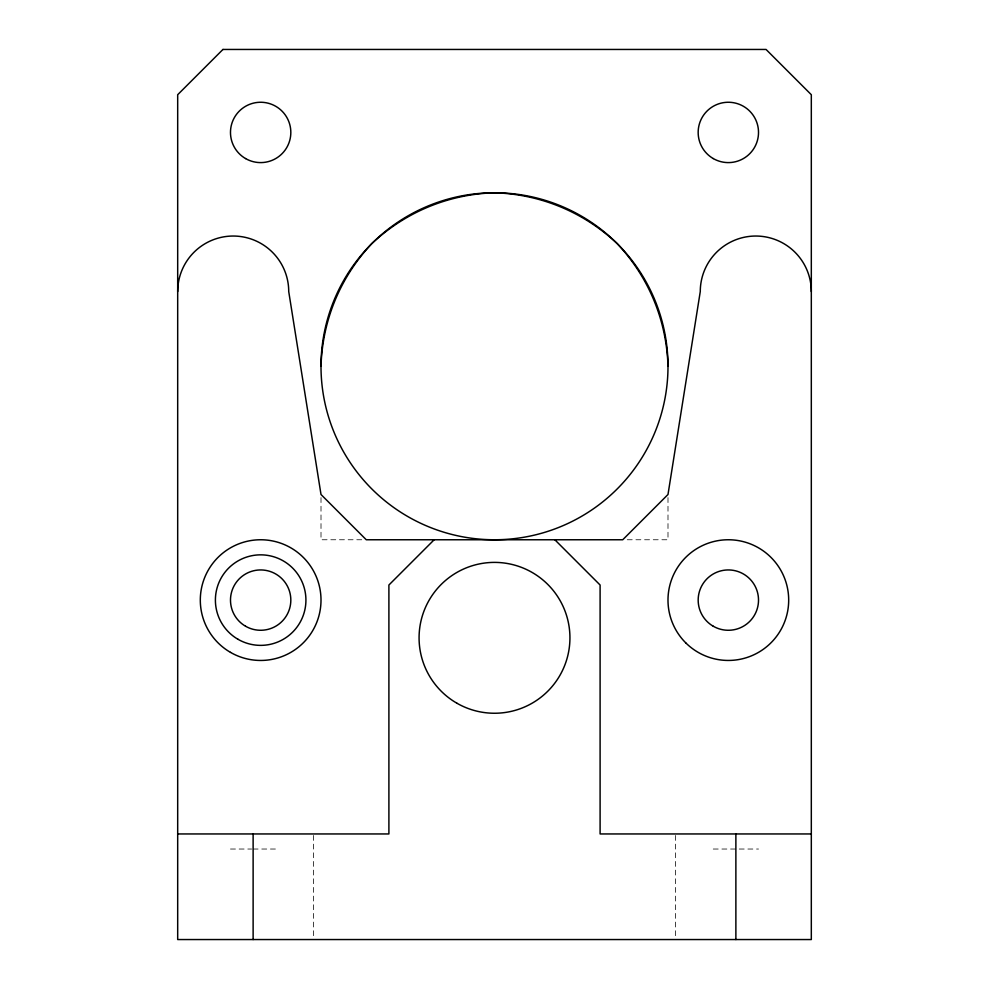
<?xml version="1.0" encoding="UTF-8"?>
<svg xmlns="http://www.w3.org/2000/svg" width="989" height="989" viewBox="0 0 989 989"><rect width="100%" height="100%" fill="white"/><g stroke="black" fill="none" stroke-linecap="round" stroke-linejoin="round"><path stroke-width="0.74" stroke-dasharray="4.95 3.71" d="M361.739 539.759L321.005 539.759L321.005 497.516M627.261 539.759L667.995 539.759L667.995 497.516M230.486 849.032L251.651 849.032M253.122 849.032L275.746 849.032M713.254 849.032L758.514 849.032M675.536 835.47L675.536 936.484M313.464 835.47L313.464 939.55"/><path stroke-width="1.48" d="M321.005 366.264C322.426 320.201 340.253 277.167 371.827 243.591C405.403 212.029 448.437 194.203 494.5 192.768C540.563 194.203 583.597 212.029 617.173 243.591C648.747 277.167 666.574 320.201 667.995 366.264A173.495 173.495 0 0 1 407.752 516.518A173.495 173.495 0 0 1 407.752 216.01A173.495 173.495 0 0 1 667.995 366.264M434.159 539.759L388.9 585.018L388.9 833.95L177.686 833.95M811.314 833.95L600.1 833.95L600.1 585.018L554.841 539.759M735.878 833.95L735.878 939.55M253.122 833.95L253.122 939.55M811.314 291.557A55.52 55.52 0 0 0 755.794 236.037A55.52 55.52 0 0 0 700.274 291.557L667.995 494.5L622.736 539.759L366.264 539.759L321.005 494.5L288.726 291.557A55.52 55.52 0 0 0 233.206 236.037A55.52 55.52 0 0 0 177.686 291.557M222.945 49.45L177.686 94.709L177.686 939.55L811.314 939.55L811.314 94.709L766.055 49.45L222.945 49.45M238.028 639.302A45.259 45.259 0 0 0 305.922 600.1A45.259 45.259 0 0 0 238.028 560.911A45.259 45.259 0 0 0 238.028 639.302M230.486 652.369A60.341 60.341 0 0 0 321.005 600.1A60.341 60.341 0 0 0 230.486 547.844A60.341 60.341 0 0 0 230.486 652.369M245.569 158.561A30.177 30.177 0 0 0 290.828 132.427A30.177 30.177 0 0 0 245.569 106.293A30.177 30.177 0 0 0 245.569 158.561M713.254 158.561A30.177 30.177 0 0 0 758.514 132.427A30.177 30.177 0 0 0 713.254 106.293A30.177 30.177 0 0 0 713.254 158.561M245.569 626.235A30.177 30.177 0 0 0 290.828 600.1A30.177 30.177 0 0 0 245.569 573.979A30.177 30.177 0 0 0 245.569 626.235M713.254 626.235A30.177 30.177 0 0 0 758.514 600.1A30.177 30.177 0 0 0 713.254 573.979A30.177 30.177 0 0 0 713.254 626.235M685.674 642.776A60.341 60.341 0 0 0 786.626 615.727A60.341 60.341 0 0 0 712.723 541.811A60.341 60.341 0 0 0 685.674 642.776M456.782 703.142A75.436 75.436 0 0 0 569.936 637.818A75.436 75.436 0 0 0 456.782 572.495A75.436 75.436 0 0 0 456.782 703.142"/></g></svg>
